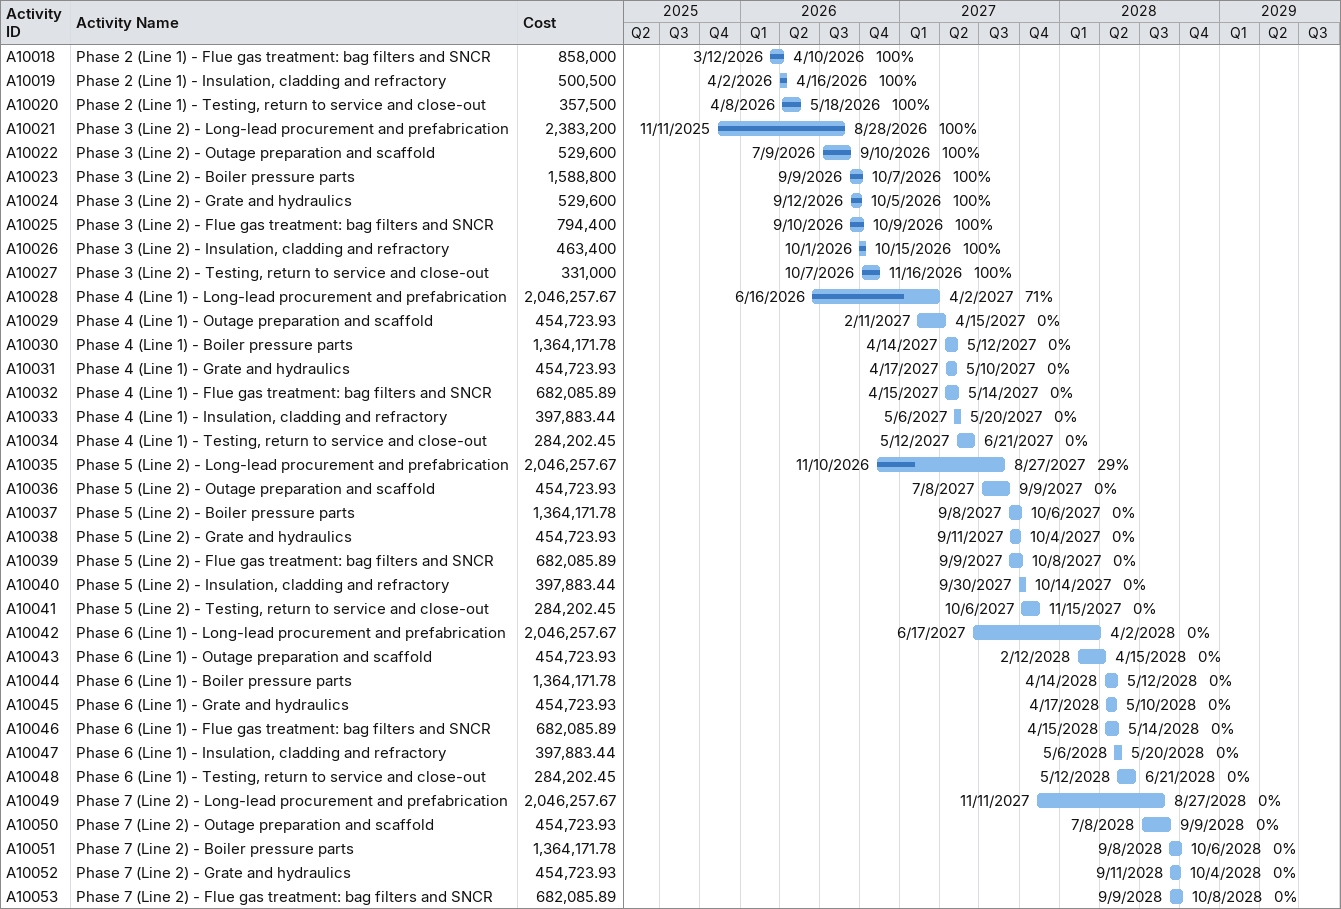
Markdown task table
| ID | Task | Start | Finish | % complete | Cost |
|---|---|---|---|---|---|
| A10018 | Phase 2 (Line 1) - Flue gas treatment: bag filters and SNCR | 2026-03-12 | 2026-04-10 | 100 | 858000 |
| A10019 | Phase 2 (Line 1) - Insulation, cladding and refractory | 2026-04-02 | 2026-04-16 | 100 | 500500 |
| A10020 | Phase 2 (Line 1) - Testing, return to service and close-out | 2026-04-08 | 2026-05-18 | 100 | 357500 |
| A10021 | Phase 3 (Line 2) - Long-lead procurement and prefabrication | 2025-11-11 | 2026-08-28 | 100 | 2383200 |
| A10022 | Phase 3 (Line 2) - Outage preparation and scaffold | 2026-07-09 | 2026-09-10 | 100 | 529600 |
| A10023 | Phase 3 (Line 2) - Boiler pressure parts | 2026-09-09 | 2026-10-07 | 100 | 1588800 |
| A10024 | Phase 3 (Line 2) - Grate and hydraulics | 2026-09-12 | 2026-10-05 | 100 | 529600 |
| A10025 | Phase 3 (Line 2) - Flue gas treatment: bag filters and SNCR | 2026-09-10 | 2026-10-09 | 100 | 794400 |
| A10026 | Phase 3 (Line 2) - Insulation, cladding and refractory | 2026-10-01 | 2026-10-15 | 100 | 463400 |
| A10027 | Phase 3 (Line 2) - Testing, return to service and close-out | 2026-10-07 | 2026-11-16 | 100 | 331000 |
| A10028 | Phase 4 (Line 1) - Long-lead procurement and prefabrication | 2026-06-16 | 2027-04-02 | 71 | 2046257.67 |
| A10029 | Phase 4 (Line 1) - Outage preparation and scaffold | 2027-02-11 | 2027-04-15 | 0 | 454723.93 |
| A10030 | Phase 4 (Line 1) - Boiler pressure parts | 2027-04-14 | 2027-05-12 | 0 | 1364171.78 |
| A10031 | Phase 4 (Line 1) - Grate and hydraulics | 2027-04-17 | 2027-05-10 | 0 | 454723.93 |
| A10032 | Phase 4 (Line 1) - Flue gas treatment: bag filters and SNCR | 2027-04-15 | 2027-05-14 | 0 | 682085.89 |
| A10033 | Phase 4 (Line 1) - Insulation, cladding and refractory | 2027-05-06 | 2027-05-20 | 0 | 397883.44 |
| A10034 | Phase 4 (Line 1) - Testing, return to service and close-out | 2027-05-12 | 2027-06-21 | 0 | 284202.45 |
| A10035 | Phase 5 (Line 2) - Long-lead procurement and prefabrication | 2026-11-10 | 2027-08-27 | 29 | 2046257.67 |
| A10036 | Phase 5 (Line 2) - Outage preparation and scaffold | 2027-07-08 | 2027-09-09 | 0 | 454723.93 |
| A10037 | Phase 5 (Line 2) - Boiler pressure parts | 2027-09-08 | 2027-10-06 | 0 | 1364171.78 |
| A10038 | Phase 5 (Line 2) - Grate and hydraulics | 2027-09-11 | 2027-10-04 | 0 | 454723.93 |
| A10039 | Phase 5 (Line 2) - Flue gas treatment: bag filters and SNCR | 2027-09-09 | 2027-10-08 | 0 | 682085.89 |
| A10040 | Phase 5 (Line 2) - Insulation, cladding and refractory | 2027-09-30 | 2027-10-14 | 0 | 397883.44 |
| A10041 | Phase 5 (Line 2) - Testing, return to service and close-out | 2027-10-06 | 2027-11-15 | 0 | 284202.45 |
| A10042 | Phase 6 (Line 1) - Long-lead procurement and prefabrication | 2027-06-17 | 2028-04-02 | 0 | 2046257.67 |
| A10043 | Phase 6 (Line 1) - Outage preparation and scaffold | 2028-02-12 | 2028-04-15 | 0 | 454723.93 |
| A10044 | Phase 6 (Line 1) - Boiler pressure parts | 2028-04-14 | 2028-05-12 | 0 | 1364171.78 |
| A10045 | Phase 6 (Line 1) - Grate and hydraulics | 2028-04-17 | 2028-05-10 | 0 | 454723.93 |
| A10046 | Phase 6 (Line 1) - Flue gas treatment: bag filters and SNCR | 2028-04-15 | 2028-05-14 | 0 | 682085.89 |
| A10047 | Phase 6 (Line 1) - Insulation, cladding and refractory | 2028-05-06 | 2028-05-20 | 0 | 397883.44 |
| A10048 | Phase 6 (Line 1) - Testing, return to service and close-out | 2028-05-12 | 2028-06-21 | 0 | 284202.45 |
| A10049 | Phase 7 (Line 2) - Long-lead procurement and prefabrication | 2027-11-11 | 2028-08-27 | 0 | 2046257.67 |
| A10050 | Phase 7 (Line 2) - Outage preparation and scaffold | 2028-07-08 | 2028-09-09 | 0 | 454723.93 |
| A10051 | Phase 7 (Line 2) - Boiler pressure parts | 2028-09-08 | 2028-10-06 | 0 | 1364171.78 |
| A10052 | Phase 7 (Line 2) - Grate and hydraulics | 2028-09-11 | 2028-10-04 | 0 | 454723.93 |
| A10053 | Phase 7 (Line 2) - Flue gas treatment: bag filters and SNCR | 2028-09-09 | 2028-10-08 | 0 | 682085.89 |
